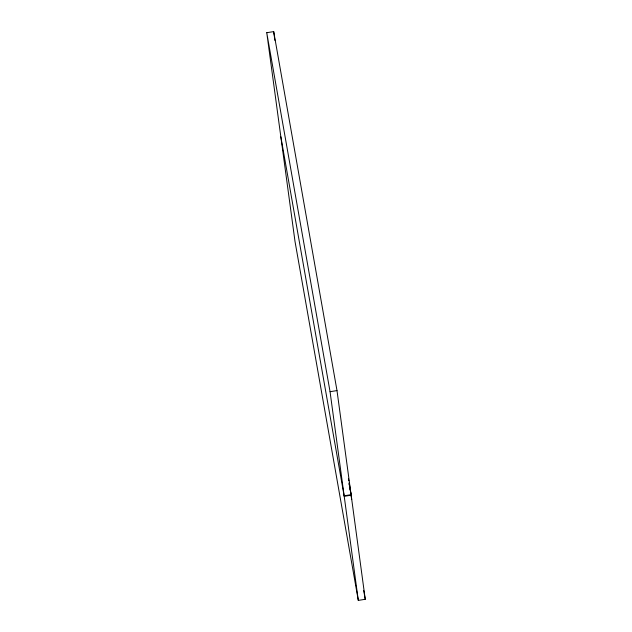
<?xml version="1.0" encoding="UTF-8"?>
<svg xmlns="http://www.w3.org/2000/svg" width="632" height="632" viewBox="0 0 632 632"><rect width="100%" height="100%" fill="white"/><g stroke="black" fill="none" stroke-linecap="round" stroke-linejoin="round"><path stroke-width="0.95" d="M266.751 32.706L273.695 31.6L336.998 390.592L365.249 599.294L358.305 600.4L295.002 241.408L266.751 32.706L330.054 391.698L358.305 600.4M330.054 391.698L336.998 390.592M344.14 495.788L351.084 494.682L349.891 487.88M348.469 478.851L348.809 480.794M349.148 482.737L350.523 490.511M349.204 483.993L349.551 485.953M349.101 483.543L349.449 485.502M349.788 487.43L351.155 495.204L344.211 496.31L280.845 136.796M350.523 492.573L351.724 499.383M363.708 590.564L365.249 599.294M273.695 31.6L274.88 40.377"/></g></svg>
